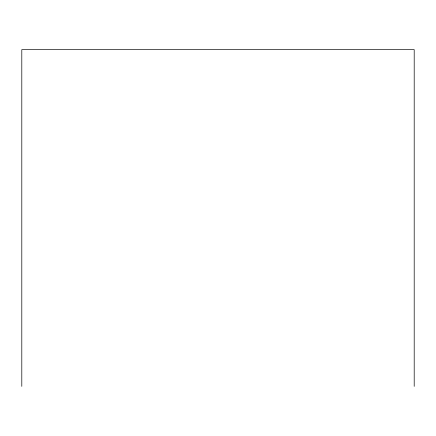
<?xml version="1.0" encoding="UTF-8"?>
<svg xmlns="http://www.w3.org/2000/svg" width="436" height="436" viewBox="0 0 436 436"><rect width="100%" height="100%" fill="white"/><g stroke="black" fill="none" stroke-linecap="round" stroke-linejoin="round"><path stroke-width="0.65" d="M414.2 386.372L414.2 49.628L21.8 49.628L21.8 386.372"/></g></svg>
